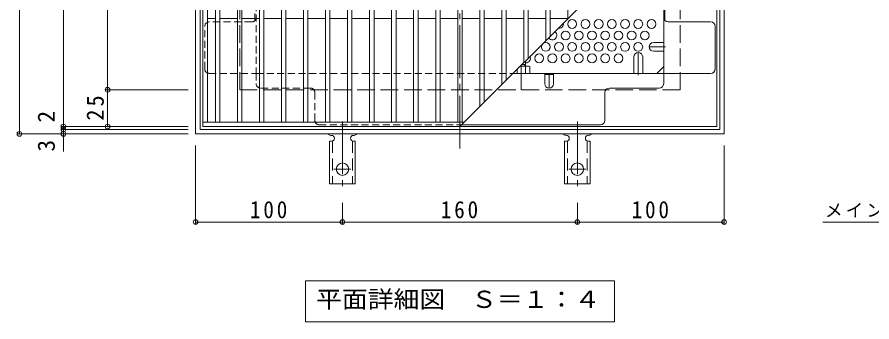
# Model space of a CAD drawing. Units: millimetres at full size, sheet at 1:4. Extents: x -838 to 1019, y -781 to 757.
# Drawn here: x -796 to -214, y 135 to 343 of the extents above; entities that cross this region are included whole.
import ezdxf
from ezdxf.enums import TextEntityAlignment as Align

# ---------------------------------------------------------------- set-up
doc = ezdxf.new("R2010")
doc.units = ezdxf.units.MM
doc.header["$LTSCALE"] = 4
doc.header["$PDMODE"] = 32
doc.header["$PDSIZE"] = 3.2
for name, pattern in [('CHAIN1', [8, 5, -1, 1, -1]), ('CHAIN2', [12, 9, -1, 1, -1]), ('DASHED1', [1.8, 1.2, -0.6]), ('DASHED2', [3, 2, -1]), ('DASHED3', [4, 3, -1])]:
    doc.linetypes.add(name, pattern=pattern)
for name, color, linetype, lineweight in [('A-1', 3, 'Continuous', 9), ('A-2', 3, 'Continuous', 9), ('A-4', 7, 'Continuous', 9), ('A-5', 7, 'Continuous', 9), ('A-6', 2, 'Continuous', 9), ('A-7', 2, 'Continuous', 9), ('A-8', 2, 'Continuous', 9), ('A-9', 6, 'Continuous', 9), ('A-A', 3, 'Continuous', 9), ('F-5_F-5ﾚｲﾔ', 7, 'Continuous', 9)]:
    doc.layers.add(name, color=color, linetype=linetype, lineweight=lineweight)
doc.styles.add('ＭＳ ゴシック', font='')
doc.styles.get('ＭＳ ゴシック').set_extended_font_data('MS Gothic')

msp = doc.modelspace()

# ---------------------------------------------------------------- linework, layer by layer
at = {"layer": 'A-1', "color": 2, "linetype": 'DASHED3'}
for p, q in [((-644.713, 593.162), (-644.713, 293.162)), ((-344.713, 593.162), (-344.713, 293.162)), ((-344.713, 293.162), (-644.713, 293.162))]:
    msp.add_line(p, q, dxfattribs=at)
at = {"layer": 'A-1', "linetype": 'CHAIN2'}
msp.add_line((-452.913, 309.962), (-452.913, 293.037), dxfattribs=at)
at = {"layer": 'A-1'}
for p, q in [((-452.516, 310.359), (-449.913, 310.359)), ((-450.413, 310.359), (-450.413, 309.359)), ((-449.913, 312.962), (-449.913, 309.359))]:
    msp.add_line(p, q, dxfattribs=at)
at = {"layer": 'A-1', "color": 2}
for points in [[(-674.713, 623.162), (-674.713, 263.162), (-314.713, 263.162), (-314.713, 623.162)], [(-671.713, 620.162), (-671.713, 266.162), (-317.713, 266.162), (-317.713, 620.162)]]:
    msp.add_lwpolyline(points, close=True, dxfattribs=at)
at = {"layer": 'A-2'}
for p, q in [((-669.713, 618.161), (-669.713, 268.161)), ((-319.713, 618.161), (-319.713, 268.161)), ((-666.713, 615.161), (-666.713, 271.161)), ((-661.213, 615.161), (-661.213, 271.161)), ((-658.213, 615.161), (-658.213, 271.161)), ((-646.213, 615.161), (-646.213, 271.161)), ((-643.213, 615.161), (-643.213, 271.161)), ((-631.213, 615.161), (-631.213, 271.161)), ((-628.213, 615.161), (-628.213, 271.161)), ((-616.213, 615.161), (-616.213, 271.161)), ((-613.213, 615.161), (-613.213, 271.161)), ((-601.213, 615.161), (-601.213, 271.161)), ((-598.213, 615.161), (-598.213, 271.161)), ((-586.213, 615.161), (-586.213, 271.161)), ((-583.213, 615.161), (-583.213, 271.161)), ((-571.213, 615.161), (-571.213, 271.161)), ((-568.213, 615.161), (-568.213, 271.161)), ((-556.213, 615.161), (-556.213, 271.161)), ((-553.213, 615.161), (-553.213, 271.161)), ((-541.213, 615.161), (-541.213, 271.161)), ((-538.213, 615.161), (-538.213, 271.161)), ((-526.213, 615.161), (-526.213, 271.161)), ((-523.213, 615.161), (-523.213, 271.161)), ((-511.213, 615.161), (-511.213, 271.161)), ((-508.213, 615.161), (-508.213, 271.161)), ((-496.213, 615.161), (-496.213, 271.161)), ((-493.213, 615.161), (-493.213, 271.161)), ((-481.213, 615.161), (-481.213, 281.662)), ((-478.213, 615.161), (-478.213, 284.662)), ((-466.213, 615.161), (-466.213, 296.662)), ((-463.213, 615.161), (-463.213, 299.662)), ((-451.213, 615.161), (-451.213, 311.662)), ((-448.213, 615.161), (-448.213, 314.662)), ((-436.213, 615.161), (-436.213, 326.662)), ((-433.213, 615.161), (-433.213, 329.662)), ((-421.213, 615.161), (-421.213, 341.662)), ((-494.713, 268.162), (-319.713, 443.162)), ((-661.213, 341.661), (-666.713, 341.661)), ((-646.213, 341.661), (-658.213, 341.661)), ((-631.213, 341.661), (-643.213, 341.661)), ((-616.213, 341.661), (-628.213, 341.661)), ((-601.213, 341.661), (-613.213, 341.661)), ((-586.213, 341.661), (-598.213, 341.661)), ((-571.213, 341.661), (-583.213, 341.661)), ((-556.213, 341.661), (-568.213, 341.661)), ((-541.213, 341.661), (-553.213, 341.661)), ((-526.213, 341.661), (-538.213, 341.661)), ((-511.213, 341.661), (-523.213, 341.661)), ((-496.213, 341.661), (-508.213, 341.661)), ((-481.213, 341.661), (-493.213, 341.661)), ((-466.213, 341.661), (-478.213, 341.661)), ((-451.213, 341.661), (-463.213, 341.661)), ((-436.213, 341.661), (-448.213, 341.661)), ((-421.214, 341.661), (-433.213, 341.661)), ((-669.713, 271.161), (-491.714, 271.161)), ((-669.713, 268.161), (-319.713, 268.161))]:
    msp.add_line(p, q, dxfattribs=at)
at = {"layer": 'A-4'}
for p, q in [((-794.713, 623.162), (-794.713, 263.162)), ((-764.713, 618.161), (-764.713, 268.162)), ((-734.713, 593.162), (-734.713, 293.162)), ((-735.913, 293.162), (-679.713, 293.162)), ((-734.713, 293.162), (-734.713, 268.162)), ((-765.913, 268.162), (-679.713, 268.162)), ((-764.713, 268.162), (-764.713, 266.162)), ((-795.913, 263.162), (-679.713, 263.162)), ((-765.913, 266.162), (-679.713, 266.162)), ((-764.713, 266.162), (-764.713, 263.162)), ((-764.713, 263.162), (-764.713, 251.076)), ((-674.713, 201.962), (-674.713, 255.162)), ((-314.713, 201.962), (-314.713, 255.162)), ((-574.713, 201.962), (-574.713, 216.229)), ((-414.713, 201.962), (-414.713, 216.23)), ((-674.713, 203.162), (-574.713, 203.162)), ((-574.713, 203.162), (-414.713, 203.162)), ((-414.713, 203.162), (-314.713, 203.162))]:
    msp.add_line(p, q, dxfattribs=at)
for p in [(-734.713, 293.162), (-764.713, 268.162), (-734.713, 268.162), (-794.713, 263.162), (-764.713, 266.162), (-764.713, 263.162), (-674.713, 203.162), (-574.713, 203.162), (-414.713, 203.162), (-314.713, 203.162)]:
    msp.add_point(p, dxfattribs=at)
at = {"layer": 'A-5'}
for p, q in [((-599.913, 163.162), (-389.513, 163.162)), ((-599.913, 163.162), (-599.913, 135.162)), ((-389.513, 163.162), (-389.513, 135.162)), ((-599.913, 135.162), (-389.513, 135.162))]:
    msp.add_line(p, q, dxfattribs=at)
at = {"layer": 'A-6'}
for centre in [(-418.213, 337.94), (-409.213, 337.94), (-400.213, 337.94), (-391.213, 337.94), (-382.213, 337.94), (-373.213, 337.94), (-364.213, 337.94), (-422.713, 330.146), (-413.713, 330.146), (-404.713, 330.146), (-395.713, 330.146), (-386.713, 330.146), (-377.713, 330.146), (-368.713, 330.146), (-436.213, 322.352), (-427.213, 322.352), (-418.213, 322.352), (-409.213, 322.352), (-400.213, 322.352), (-391.213, 322.352), (-382.213, 322.352), (-373.213, 322.352), (-440.713, 314.557), (-431.713, 314.557), (-422.713, 314.557), (-413.713, 314.557), (-404.713, 314.557), (-395.713, 314.557), (-386.713, 314.557)]:
    msp.add_circle(centre, 3, dxfattribs=at)
for centre, start, end in [((-427.213, 337.94), 257.47221, 12.52779), ((-431.713, 330.146), 211.13903, 58.86097), ((-449.713, 314.557), 266.17745, 25.80165)]:
    msp.add_arc(centre, 3, start, end, dxfattribs=at)
at = {"layer": 'A-7', "linetype": 'CHAIN2'}
msp.add_line((-494.713, 253.162), (-494.713, 633.162), dxfattribs=at)
at = {"layer": 'A-7', "linetype": 'DASHED1'}
for p, q in [((-633.513, 581.966), (-633.513, 304.359)), ((-634.313, 340.32), (-634.313, 424.701)), ((-636.513, 339.36), (-665.516, 339.36)), ((-668.516, 307.359), (-668.516, 336.36)), ((-665.516, 304.359), (-633.513, 304.359)), ((-633.513, 304.359), (-633.513, 297.359)), ((-633.513, 304.359), (-458.516, 304.359)), ((-596.512, 294.359), (-630.513, 294.359)), ((-593.512, 291.359), (-593.512, 272.359)), ((-590.512, 269.359), (-493.516, 269.359))]:
    msp.add_line(p, q, dxfattribs=at)
at = {"layer": 'A-7'}
for p, q in [((-355.113, 340.32), (-355.113, 407.762)), ((-355.913, 297.359), (-355.913, 406.962)), ((-323.909, 339.36), (-352.913, 339.36)), ((-320.909, 307.359), (-320.909, 336.36)), ((-360.525, 304.359), (-355.913, 308.971)), ((-458.516, 304.359), (-323.909, 304.359)), ((-436.963, 303.559), (-430.963, 303.559)), ((-395.914, 272.359), (-395.914, 291.359)), ((-392.914, 294.359), (-358.913, 294.359)), ((-493.516, 269.359), (-398.914, 269.359))]:
    msp.add_line(p, q, dxfattribs=at)
at = {"layer": 'A-7', "linetype": 'DASHED1'}
for centre, start, end in [((-665.516, 336.36), 90, 180), ((-636.513, 342.36), 270, 0), ((-665.516, 307.359), 180, 270), ((-630.513, 297.359), 180, 270), ((-596.512, 291.359), 0, 90), ((-590.512, 272.359), 180, 270)]:
    msp.add_arc(centre, 3, start, end, dxfattribs=at)
at = {"layer": 'A-7'}
for centre, start, end in [((-352.913, 342.36), 180, 270), ((-323.909, 336.36), 0, 90), ((-323.909, 307.359), 270, 0), ((-358.913, 297.359), 270, 0), ((-392.914, 291.359), 90, 180), ((-398.914, 272.359), 270, 0)]:
    msp.add_arc(centre, 3, start, end, dxfattribs=at)
at = {"layer": 'A-8', "linetype": 'CHAIN1'}
for p, q in [((-354.713, 322.352), (-365.713, 322.352)), ((-373.213, 303.159), (-373.213, 318.509)), ((-433.963, 304.359), (-433.963, 294.359))]:
    msp.add_line(p, q, dxfattribs=at)
at = {"layer": 'A-8'}
for p, q in [((-362.713, 325.352), (-355.913, 325.352)), ((-376.213, 315.509), (-376.213, 304.359)), ((-370.213, 315.509), (-370.213, 304.359)), ((-362.713, 319.352), (-355.913, 319.352)), ((-436.963, 297.359), (-436.963, 304.359)), ((-430.963, 297.359), (-430.963, 304.359))]:
    msp.add_line(p, q, dxfattribs=at)
for centre, start, end in [((-362.713, 322.352), 90, 270), ((-373.213, 315.509), 0, 180), ((-433.963, 297.359), 180, 0)]:
    msp.add_arc(centre, 3, start, end, dxfattribs=at)
at = {"layer": 'A-9', "color": 2}
for p, q in [((-453.516, 309.359), (-447.913, 309.359)), ((-450.05, 308.926), (-450.05, 304.359)), ((-447.913, 309.359), (-447.163, 308.926)), ((-447.163, 304.359), (-447.163, 308.926)), ((-455.776, 307.099), (-455.776, 304.359))]:
    msp.add_line(p, q, dxfattribs=at)
for centre, radius, start, end in [((-452.913, 299.676), 9.683, 72.79973, 93.69312), ((-448.573, 306.624), 2.735, 90.2103, 122.68507), ((-448.808, 306.077), 3.29, 59.99998, 86.07924)]:
    msp.add_arc(centre, radius, start, end, dxfattribs=at)
at = {"layer": 'A-A', "color": 7, "linetype": 'CHAIN2'}
for p, q in [((-574.713, 271.63), (-574.713, 224.229)), ((-414.713, 271.63), (-414.713, 224.23)), ((-580.489, 239.161), (-568.937, 239.161)), ((-420.489, 239.162), (-408.937, 239.162))]:
    msp.add_line(p, q, dxfattribs=at)
at = {"layer": 'A-A'}
for p, q in [((-582.713, 262.161), (-582.213, 262.161)), ((-567.217, 262.161), (-566.704, 262.161)), ((-422.713, 262.162), (-422.213, 262.162)), ((-407.218, 262.162), (-406.705, 262.162)), ((-583.463, 258.161), (-582.213, 258.161)), ((-583.463, 258.161), (-583.463, 229.161)), ((-565.963, 258.161), (-567.213, 258.161)), ((-565.963, 258.161), (-565.963, 229.161)), ((-423.463, 258.162), (-422.213, 258.162)), ((-423.463, 258.162), (-423.463, 229.162)), ((-405.963, 258.162), (-407.213, 258.162)), ((-405.963, 258.162), (-405.963, 229.162)), ((-565.963, 229.161), (-583.463, 229.161)), ((-405.963, 229.162), (-423.463, 229.162))]:
    msp.add_line(p, q, dxfattribs=at)
at = {"layer": 'A-A', "linetype": 'DASHED2'}
for p, q in [((-581.463, 258.307), (-581.463, 229.161)), ((-567.963, 258.307), (-567.963, 229.161)), ((-421.463, 258.308), (-421.463, 229.162)), ((-407.963, 258.308), (-407.963, 229.162))]:
    msp.add_line(p, q, dxfattribs=at)
at = {"layer": 'A-A'}
for centre in [(-574.713, 239.161), (-414.713, 239.162)]:
    msp.add_circle(centre, 4.25, dxfattribs=at)
for centre, start, end in [((-582.713, 264.161), 209.99951, 269.72403), ((-582.213, 260.161), 270, 90), ((-567.213, 260.161), 90.13329, 270), ((-566.713, 264.161), 270.24162, 330.00072), ((-422.713, 264.162), 209.99951, 269.72403), ((-422.213, 260.162), 270, 90), ((-407.213, 260.162), 90.13329, 270), ((-406.713, 264.162), 270.24162, 330.00072)]:
    msp.add_arc(centre, 2, start, end, dxfattribs=at)
at = {"layer": 'F-5_F-5ﾚｲﾔ'}
msp.add_line((-247.527, 203.162), (-65.258, 203.162), dxfattribs=at)

# ---------------------------------------------------------------- texts
at = {"layer": 'A-4', "color": 2, "style": 'ＭＳ ゴシック'}
for s, p in [('2', (-767.113, 270.845)), ('3', (-767.113, 251.076))]:
    msp.add_text(s, height=11.73, rotation=90, dxfattribs=at).set_placement(p, align=Align.BOTTOM_LEFT)
at = {"layer": 'A-4', "color": 2, "insert": (-737.113, 272.162), "char_height": 11.73, "attachment_point": 7, "rotation": 90, "style": 'ＭＳ ゴシック'}
msp.add_mtext('\\T1.27;\\W0.95;25', dxfattribs=at)
at = {"layer": 'A-4', "color": 2, "char_height": 11.73, "attachment_point": 7, "style": 'ＭＳ ゴシック'}
for s, insert in [('\\T1.27;\\W0.9;100', (-637.713, 205.562)), ('\\T1.27;\\W0.9;160', (-507.713, 205.562)), ('\\T1.27;\\W0.9;100', (-377.713, 205.562))]:
    msp.add_mtext(s, dxfattribs=dict(at, insert=insert))
at = {"layer": 'A-5', "color": 2, "style": 'ＭＳ ゴシック', "width": 1.1}
msp.add_text('平面詳細図\u3000Ｓ＝１：４', height=11.73, dxfattribs=at).set_placement((-592.713, 141.162), align=Align.BOTTOM_LEFT)
at = {"layer": 'F-5_F-5ﾚｲﾔ', "insert": (-246.037, 205.843), "char_height": 8.798, "attachment_point": 7, "style": 'ＭＳ ゴシック'}
msp.add_mtext('\\T1.17;メインバー表面\u3000Ｓ＝１：１', dxfattribs=at)

doc.saveas('drawing.dxf')
